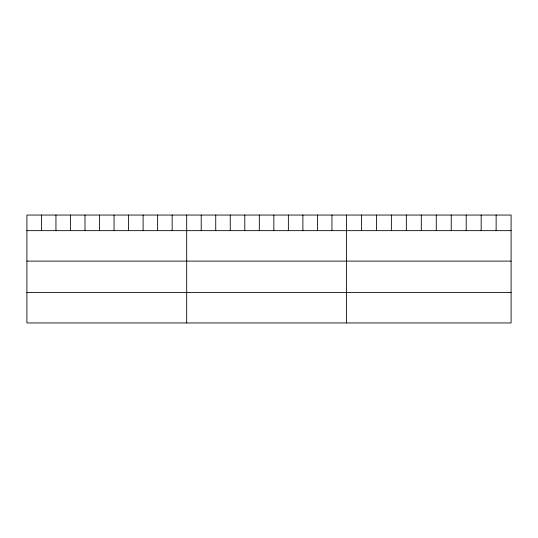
<?xml version="1.0" encoding="UTF-8"?>
<svg xmlns="http://www.w3.org/2000/svg" width="538" height="538" viewBox="0 0 538 538"><rect width="100%" height="100%" fill="white"/><g stroke="black" fill="none" stroke-linecap="round" stroke-linejoin="round"><path stroke-width="0.81" d="M511.1 230.654L511.1 322.948L26.9 322.948L26.9 215.052L511.1 215.052L511.1 230.654L26.9 230.654M26.9 261.112L511.1 261.112M26.9 292.49L511.1 292.49M496.137 215.052L496.137 230.654M481.167 215.052L481.167 230.654M466.204 215.052L466.204 230.654M451.234 215.052L451.234 230.654M436.271 215.052L436.271 230.654M421.301 215.052L421.301 230.654M406.338 215.052L406.338 230.654M391.368 215.052L391.368 230.654M376.405 215.052L376.405 230.654M361.435 215.052L361.435 230.654M346.472 215.052L346.472 322.948M331.946 215.052L331.946 230.654M317.42 215.052L317.42 230.654M302.894 215.052L302.894 230.654M288.368 215.052L288.368 230.654M273.842 215.052L273.842 230.654M259.316 215.052L259.316 230.654M244.79 215.052L244.79 230.654M230.264 215.052L230.264 230.654M215.738 215.052L215.738 230.654M201.212 215.052L201.212 230.654M186.686 215.052L186.686 322.948M172.16 215.052L172.16 230.654M157.634 215.052L157.634 230.654M143.108 215.052L143.108 230.654M128.582 215.052L128.582 230.654M114.056 215.052L114.056 230.654M99.53 215.052L99.53 230.654M85.004 215.052L85.004 230.654M70.478 215.052L70.478 230.654M55.952 215.052L55.952 230.654M41.426 215.052L41.426 230.654"/></g></svg>
